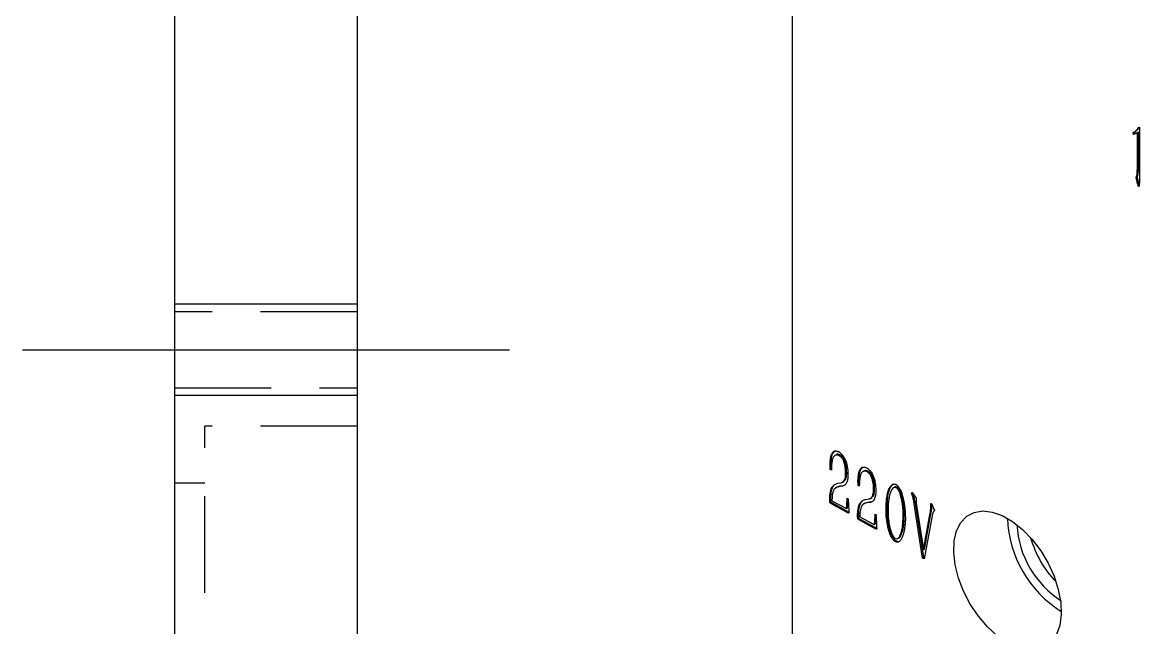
# Model space of a CAD drawing. Extents: x 2 to 292, y 3 to 207.
# Drawn here: x 233.53 to 248.21, y 148.63 to 156.57 of the extents above; entities that cross this region are included whole.
import ezdxf

# ---------------------------------------------------------------- set-up
doc = ezdxf.new("R2010")
doc.units = 0
for name, pattern in [('SLD-中心线', [34.29, 30.48, -1.27, 1.27, -1.27]), ('SLD-实线', [0]), ('SLD-虚线', [1.905, 1.27, -0.635])]:
    doc.linetypes.add(name, pattern=pattern)
doc.layers.get('0').update_dxf_attribs({"linetype": 'CONTINUOUS'})
doc.layers.add('图框', color=7, linetype='SLD-实线')

msp = doc.modelspace()

# ---------------------------------------------------------------- linework, layer by layer
at = {"color": 7, "linetype": 'SLD-实线'}
for p, q in [((243.64598006, 192.11238978), (243.64598006, 144.75302405)), ((235.53011907, 162.27148789), (235.53011907, 46.27149122)), ((237.93011909, 162.27148789), (237.93011909, 46.27149122)), ((248.18838406, 155.17748136), (248.20058873, 155.19636085)), ((248.2025262, 155.18564545), (248.18838406, 155.17748136)), ((248.20058873, 155.19636085), (248.21173868, 155.18992412)), ((248.2025262, 155.18564545), (248.20704434, 155.19263362)), ((248.21173868, 155.18992412), (248.21068395, 154.56677335)), ((248.13939444, 155.12813515), (248.12525229, 155.11997106)), ((248.12932052, 155.09761323), (248.12525229, 155.11997106)), ((248.18220638, 155.11997701), (248.12932052, 155.09761323)), ((248.14346266, 155.10577731), (248.12932052, 155.09761323)), ((248.14346266, 155.10577731), (248.13939444, 155.12813515)), ((248.19634853, 155.1281411), (248.14346266, 155.10577731)), ((248.18130233, 154.66011833), (248.18220638, 155.11997701)), ((248.19634853, 155.1281411), (248.18220638, 155.11997701)), ((248.19544448, 154.66828241), (248.19634853, 155.1281411)), ((248.19544448, 154.66828241), (248.18130233, 154.66011833)), ((248.18821208, 154.50803578), (248.17406993, 154.49987169)), ((248.18537056, 154.45106746), (248.17406993, 154.49987169)), ((248.1995127, 154.45923155), (248.18537056, 154.45106746)), ((248.19034283, 154.43288556), (248.18537056, 154.45106746)), ((248.1995127, 154.45923155), (248.18821208, 154.50803578)), ((248.20448497, 154.44104965), (248.1995127, 154.45923155)), ((248.20448497, 154.44104965), (248.19034283, 154.43288556)), ((248.20311823, 154.41903596), (248.19757523, 154.41583606)), ((237.93011908, 152.87148955), (235.53011908, 152.87148955)), ((237.93011908, 152.87148955), (235.53011908, 152.87148955)), ((237.93011908, 151.67148955), (235.53011908, 151.67148955)), ((237.93011908, 151.67148955), (235.53011908, 151.67148955)), ((244.16015663, 150.81902769), (244.14601449, 150.81086361)), ((244.22453354, 150.89544698), (244.20685587, 150.88524187)), ((244.27918776, 150.89002716), (244.26504562, 150.88186307)), ((244.16015663, 150.70976073), (244.14601449, 150.70159665)), ((244.16138334, 150.6927244), (244.14601449, 150.70159665)), ((244.16176453, 150.70883251), (244.16015663, 150.70976073)), ((244.16228739, 150.73100315), (244.16138334, 150.6927244)), ((244.35753875, 150.74144493), (244.34339661, 150.73328084)), ((244.59097088, 150.6839072), (244.57329321, 150.6737021)), ((244.64562511, 150.67848738), (244.63148296, 150.6703233)), ((244.24575922, 150.52065599), (244.28749724, 150.52718285)), ((244.32092579, 150.48889359), (244.27105131, 150.48132079)), ((244.32092579, 150.48889359), (244.30678364, 150.48072951)), ((244.31045071, 150.53396154), (244.32812839, 150.54416664)), ((244.52659398, 150.60748792), (244.51245183, 150.59932383)), ((244.52659398, 150.49822096), (244.51245183, 150.49005687)), ((244.52781857, 150.48118584), (244.51245183, 150.49005687)), ((244.52819977, 150.49729395), (244.52659398, 150.49822096)), ((244.52872262, 150.51946459), (244.52781857, 150.48118584)), ((244.72397399, 150.52990637), (244.70983185, 150.52174228)), ((244.15608946, 150.37735046), (244.14194732, 150.36918638)), ((244.23435375, 150.46967142), (244.21667608, 150.45946631)), ((244.27105131, 150.48132079), (244.23291684, 150.46798295)), ((244.27105131, 150.48132079), (244.25690917, 150.4731567)), ((244.30678364, 150.48072951), (244.25690917, 150.4731567)), ((244.99264721, 150.47002242), (244.97496954, 150.45981732)), ((245.02938691, 150.46756004), (245.01524477, 150.45939595)), ((245.21488596, 150.38990472), (245.22196874, 150.39990943)), ((245.22495547, 150.39571773), (245.21488596, 150.38990472)), ((245.22196874, 150.37050568), (245.21488596, 150.38990472)), ((245.22196874, 150.39990943), (245.27590828, 150.32422957)), ((245.23611088, 150.37866976), (245.22196874, 150.37050568)), ((245.23611088, 150.37866976), (245.23506353, 150.38153631)), ((244.16934886, 150.26164697), (244.15520671, 150.25348289)), ((244.35756006, 150.14258258), (244.15520671, 150.25348289)), ((244.16951978, 150.33917562), (244.16741033, 150.29115311)), ((244.16741033, 150.29115311), (244.34942361, 150.19303884)), ((244.3717022, 150.15074667), (244.16934886, 150.26164697)), ((244.35781926, 150.19131307), (244.3719614, 150.19947716)), ((244.36479246, 150.22644711), (244.36885963, 150.32640517)), ((244.3789346, 150.2346112), (244.36479246, 150.22644711)), ((244.36885963, 150.32640517), (244.38302307, 150.31822878)), ((244.3789346, 150.2346112), (244.38235271, 150.31861651)), ((244.38302307, 150.31822878), (244.38814602, 150.16024523)), ((244.60078899, 150.25813286), (244.58311132, 150.24792775)), ((244.63748866, 150.26978101), (244.59935208, 150.25644439)), ((244.61219656, 150.30911621), (244.65393248, 150.31564429)), ((244.63748866, 150.26978101), (244.62334651, 150.26161692)), ((244.67321888, 150.26919095), (244.62334651, 150.26161692)), ((244.68736102, 150.27735503), (244.63748866, 150.26978101)), ((244.68736102, 150.27735503), (244.67321888, 150.26919095)), ((244.67688806, 150.32242176), (244.69456573, 150.33262687)), ((244.89302921, 150.22334983), (244.87888707, 150.21518574)), ((245.2645874, 150.26009741), (245.25044526, 150.25193332)), ((245.36028627, 149.53675201), (245.25044526, 150.25193332)), ((245.37442841, 149.54491609), (245.2645874, 150.26009741)), ((245.27892177, 150.2320143), (245.36947639, 149.64767338)), ((245.46711378, 150.25612829), (245.47826162, 150.25543458)), ((245.46816745, 150.2367299), (245.46711378, 150.25612829)), ((245.48321364, 150.21722903), (245.4690715, 150.20906495)), ((245.47826162, 150.25543458), (245.51382091, 150.1621784)), ((244.3717022, 150.15074667), (244.35756006, 150.14258258)), ((244.5225247, 150.1658119), (244.50838255, 150.15764782)), ((244.5357841, 150.05010841), (244.52164195, 150.04194433)), ((244.53595502, 150.12763706), (244.53384557, 150.07961455)), ((244.53384557, 150.07961455), (244.71585884, 149.98150028)), ((244.73813744, 149.93920811), (244.5357841, 150.05010841)), ((244.73122769, 150.01490855), (244.73529486, 150.11486661)), ((244.73529486, 150.11486661), (244.74945831, 150.10669022)), ((244.74536984, 150.02307264), (244.74878795, 150.10707795)), ((244.74945831, 150.10669022), (244.75458126, 149.94870667)), ((245.11783207, 150.17447985), (245.10368993, 150.16631577)), ((245.36947639, 149.64767338), (245.460031, 150.13094205)), ((245.48534439, 150.0916218), (245.37866861, 149.52735806)), ((245.38361853, 149.65583747), (245.47417314, 150.13910614)), ((245.47417314, 150.13910614), (245.460031, 150.13094205)), ((244.72399529, 149.93104402), (244.52164195, 150.04194433)), ((244.73813744, 149.93920811), (244.72399529, 149.93104402)), ((244.7242545, 149.97977451), (244.73839664, 149.9879386)), ((244.74536984, 150.02307264), (244.73122769, 150.01490855)), ((245.00904684, 149.76524205), (244.9949047, 149.75707797)), ((245.03266014, 149.79558334), (245.05033782, 149.80578844)), ((245.38361853, 149.65583747), (245.36947639, 149.64767338)), ((245.37442841, 149.54491609), (245.36028627, 149.53675201)), ((245.37866861, 149.52735806), (245.36028627, 149.53675201)), ((245.38132153, 149.54139428), (245.37442841, 149.54491609))]:
    msp.add_line(p, q, dxfattribs=at)
at = {"color": 7, "linetype": 'SLD-虚线'}
for p, q in [((237.93011909, 152.77149098), (235.53011907, 152.77149098)), ((235.53011907, 151.77148896), (237.93011909, 151.77148896)), ((235.93011904, 145.2714892), (235.93011904, 151.27148943)), ((237.93011909, 151.27148943), (235.93011904, 151.27148943)), ((235.93011904, 150.52149015), (235.53011907, 150.52149015))]:
    msp.add_line(p, q, dxfattribs=at)
at = {"color": 8, "linetype": 'SLD-实线'}
msp.add_line((245.48228681, 150.24488083), (245.46816745, 150.2367299), dxfattribs=at)
at = {"color": 7, "linetype": 'SLD-实线', "flags": 128}
msp.add_lwpolyline([(246.4744066, 148.42772325), (246.34058614, 148.51973157), (246.21160203, 148.63792703), (246.09211571, 148.77803811), (245.98644724, 148.93499868), (245.89841512, 149.10313668), (245.83119933, 149.27637598), (245.78723173, 149.44845427), (245.76810128, 149.61315292), (245.77449706, 149.76451848), (245.80618939, 149.8970817), (245.86203396, 150.00604971), (245.94000985, 150.08748496), (246.03730163, 150.13844389), (246.15039216, 150.15708402), (246.27519109, 150.14273332), (246.4071908, 150.09590971), (246.54162028, 150.01830522), (246.67362211, 149.91272399), (246.79842103, 149.78298491), (246.91151051, 149.63377384), (247.00880229, 149.47048421), (247.08677818, 149.29901993), (247.14262275, 149.12557514), (247.17431613, 148.95642014), (247.18071191, 148.79767016), (247.1615804, 148.65505967), (247.11761281, 148.53374528), (247.05039807, 148.43811107), (246.96236595, 148.3716128), (246.85669748, 148.33665445), (246.73721116, 148.33449934), (246.60822705, 148.36522576), (246.4744066, 148.42772325)], dxfattribs=at)
at = {"color": 7, "linetype": 'SLD-实线'}
for centre, radius, start, end in [((247.99485306, 150.12199836), 1.52167676, 182.304789769, 237.689837619), ((247.86388172, 150.04706829), 1.26758751, 183.182789777, 237.430619829), ((248.09857119, 150.18187387), 1.37242377, 195.910914976, 224.083658753)]:
    msp.add_arc(centre, radius, start, end, dxfattribs=at)
for points, knots in [([(248.13939444, 155.12813526), (248.14369334, 155.1307831), (248.15175179, 155.13574658), (248.16252146, 155.14337402), (248.17137913, 155.15027554), (248.18060499, 155.1589956), (248.19093439, 155.17051277), (248.19856233, 155.18047058), (248.20252629, 155.18564528)], [0, 0, 0, 0, 0.1795309137, 0.3365381032, 0.4680308961, 0.5762760266, 0.7798061165, 1, 1, 1, 1]), ([(248.12525231, 155.11997118), (248.1295512, 155.12261902), (248.13760966, 155.1275825), (248.14837932, 155.13520994), (248.157237, 155.14211146), (248.16646285, 155.15083152), (248.17679226, 155.16234869), (248.18442019, 155.17230649), (248.18838415, 155.1774812)], [0, 0, 0, 0, 0.1795309137, 0.3365381032, 0.4680308961, 0.5762760266, 0.7798061165, 1, 1, 1, 1]), ([(248.17407025, 154.49987104), (248.17270992, 154.50463444), (248.17034029, 154.51293204), (248.16794987, 154.52342891), (248.16613641, 154.53029734), (248.1656544, 154.53529419), (248.16797621, 154.53837991), (248.16968615, 154.54420757), (248.17231728, 154.55138728), (248.17480197, 154.56021964), (248.17699654, 154.57004579), (248.17897346, 154.58089023), (248.18009384, 154.59374734), (248.18064343, 154.60632345), (248.1810652, 154.61849359), (248.18114183, 154.63040021), (248.18135319, 154.64442838), (248.18132017, 154.65465557), (248.18130254, 154.66011763)], [0, 0, 0, 0, 0.0762724811, 0.132862725, 0.1695219286, 0.1871371135, 0.2149891664, 0.2578512575, 0.3144415014, 0.378948551, 0.4479515891, 0.5173412019, 0.5963898835, 0.6896293741, 0.7475926645, 0.8179394206, 0.9027664682, 1, 1, 1, 1]), ([(248.18821239, 154.50803512), (248.18685206, 154.51279852), (248.18448243, 154.52109612), (248.182092, 154.531593), (248.18027854, 154.53846142), (248.17979654, 154.54345828), (248.18211835, 154.54654399), (248.18382828, 154.55237165), (248.18645941, 154.55955136), (248.1889441, 154.56838372), (248.19113867, 154.57820988), (248.19311559, 154.58905431), (248.19423597, 154.60191142), (248.19478556, 154.61448753), (248.19520734, 154.62665767), (248.19528397, 154.63856429), (248.19549533, 154.65259246), (248.19546231, 154.66281965), (248.19544467, 154.66828171)], [0, 0, 0, 0, 0.0762724811, 0.132862725, 0.1695219286, 0.1871371135, 0.2149891664, 0.2578512575, 0.3144415014, 0.378948551, 0.4479515891, 0.5173412019, 0.5963898835, 0.6896293741, 0.7475926645, 0.8179394206, 0.9027664682, 1, 1, 1, 1]), ([(248.21068371, 154.5667741), (248.21056355, 154.56121813), (248.21033318, 154.55056517), (248.21031448, 154.53514406), (248.20987498, 154.52142563), (248.20983998, 154.50891342), (248.20951317, 154.49802579), (248.20913525, 154.48862145), (248.20909934, 154.48045544), (248.20843087, 154.46802803), (248.2076343, 154.45087054), (248.20565885, 154.43386538), (248.20408624, 154.42184375), (248.20248755, 154.41688093), (248.20046218, 154.41339317), (248.19844086, 154.41510315), (248.19757518, 154.41583548)], [0, 0, 0, 0, 0.1035990043, 0.1986395609, 0.2840905735, 0.360979878, 0.429352696, 0.4881207336, 0.5383188809, 0.580017961, 0.7244914899, 0.8621057041, 0.9195094817, 0.9600297953, 0.9828817993, 1, 1, 1, 1]), ([(248.19757518, 154.41583548), (248.19737507, 154.41612592), (248.19651852, 154.41736909), (248.19447588, 154.42013298), (248.19204881, 154.42578199), (248.19098639, 154.43020624), (248.1903429, 154.43288594)], [0, 0, 0, 0, 0.0553162664, 0.2367671115, 0.537720138, 1, 1, 1, 1]), ([(244.1460149, 150.81086327), (244.14641086, 150.81725247), (244.1471766, 150.82960844), (244.14919751, 150.84688687), (244.15153632, 150.86262909), (244.15457699, 150.8769504), (244.15868544, 150.89031125), (244.16453426, 150.90275909), (244.17182884, 150.915006), (244.18044719, 150.9265463), (244.18990356, 150.93667103), (244.20051794, 150.94322488), (244.21162676, 150.94647769), (244.22344627, 150.94540705), (244.23479472, 150.94243304), (244.24514357, 150.9392727), (244.25444335, 150.93587061), (244.26031895, 150.93268858), (244.26308755, 150.93118919)], [0, 0, 0, 0, 0.0774076068, 0.1496974402, 0.2169127239, 0.2793205481, 0.3416291752, 0.4083827279, 0.4798277827, 0.5572590634, 0.6333532662, 0.7013277624, 0.7623922084, 0.8193691989, 0.872926261, 0.920872178, 0.9627147236, 1, 1, 1, 1]), ([(244.16015663, 150.81902769), (244.16411195, 150.86098463), (244.16944905, 150.91759911), (244.2041241, 150.93957408), (244.2131015, 150.94526342)], [0, 0, 0, 0, 0.7410991652, 1, 1, 1, 1]), ([(244.2630879, 150.93118955), (244.27534014, 150.92165305), (244.29988497, 150.90254863), (244.34085503, 150.8440843), (244.36853834, 150.76144413), (244.37936322, 150.67019339), (244.37708303, 150.61436337), (244.3759424, 150.58643547)], [0, 0, 0, 0, 0.1247038804, 0.2498183037, 0.4986446972, 0.7492065243, 1, 1, 1, 1]), ([(244.1460149, 150.70159679), (244.14569823, 150.70740422), (244.14509454, 150.71847563), (244.14447161, 150.73414871), (244.14420854, 150.7480502), (244.14394501, 150.76496473), (244.14435144, 150.78586961), (244.14544275, 150.80226667), (244.1460149, 150.81086327)], [0, 0, 0, 0, 0.1545900631, 0.2947137172, 0.4204170565, 0.5317754468, 0.7545206276, 1, 1, 1, 1]), ([(244.16015703, 150.70976087), (244.15984037, 150.7155683), (244.15923667, 150.72663971), (244.15861375, 150.74231279), (244.15835068, 150.75621428), (244.15808715, 150.77312881), (244.15849358, 150.79403369), (244.15958489, 150.81043075), (244.16015703, 150.81902736)], [0, 0, 0, 0, 0.1545900631, 0.2947137172, 0.4204170565, 0.5317754468, 0.7545206276, 1, 1, 1, 1]), ([(244.2650463, 150.88186286), (244.2620295, 150.88364009), (244.25601228, 150.88718489), (244.2470499, 150.8907893), (244.23833275, 150.89253087), (244.22688198, 150.89317699), (244.21365038, 150.8897056), (244.19972314, 150.88098301), (244.18823537, 150.86714723), (244.17939067, 150.84853504), (244.17274012, 150.82535291), (244.16734117, 150.79818599), (244.16379606, 150.76630259), (244.16280562, 150.74312595), (244.16228754, 150.73100283)], [0, 0, 0, 0, 0.03911129314, 0.0780102157, 0.11696915486, 0.15780207555, 0.24061719628, 0.32727980239, 0.41766615047, 0.51309344661, 0.61641197645, 0.73285912508, 0.86026530644, 1, 1, 1, 1]), ([(244.27918776, 150.89002716), (244.26970681, 150.89438287), (244.25070242, 150.90311382), (244.23078345, 150.90199216), (244.22476356, 150.89424866), (244.22381312, 150.8930261)], [0, 0, 0, 0, 0.4560367143, 0.9141172511, 1, 1, 1, 1]), ([(244.34339608, 150.73328171), (244.34191209, 150.74077267), (244.33901783, 150.75538254), (244.33353983, 150.77718412), (244.32644889, 150.79825377), (244.3188591, 150.81849357), (244.30935054, 150.83786426), (244.29668498, 150.8551456), (244.28172235, 150.87044785), (244.27077756, 150.87793972), (244.2650463, 150.88186286)], [0, 0, 0, 0, 0.13763833549, 0.26844045993, 0.3945672022, 0.51566483688, 0.63231505718, 0.74608472599, 0.8670365612, 1, 1, 1, 1]), ([(244.35753821, 150.74144579), (244.35605423, 150.74893675), (244.35315997, 150.76354662), (244.34768196, 150.7853482), (244.34059102, 150.80641785), (244.33300124, 150.82665765), (244.32349267, 150.84602834), (244.31082712, 150.86330969), (244.29586449, 150.87861193), (244.2849197, 150.8861038), (244.27918843, 150.89002694)], [0, 0, 0, 0, 0.13763833549, 0.26844045993, 0.3945672022, 0.51566483688, 0.63231505718, 0.74608472599, 0.8670365612, 1, 1, 1, 1]), ([(244.28749724, 150.52718285), (244.30357394, 150.53414928), (244.33597486, 150.54818941), (244.35254517, 150.62769818), (244.34686469, 150.69325598), (244.34339661, 150.73328084)], [0, 0, 0, 0, 0.27723017242, 0.55872897146, 1, 1, 1, 1]), ([(244.32260534, 150.54933777), (244.33045158, 150.55327094), (244.35401049, 150.56508054), (244.3658312, 150.6369863), (244.3606823, 150.70184618), (244.35753875, 150.74144493)], [0, 0, 0, 0, 0.1628196995, 0.4888782041, 1, 1, 1, 1]), ([(244.51245183, 150.59932383), (244.51786987, 150.63847014), (244.52600244, 150.69722947), (244.56634031, 150.7379762), (244.60198763, 150.73182159), (244.62034063, 150.72370963), (244.62952313, 150.71965099)], [0, 0, 0, 0, 0.4988144654, 0.748729571, 0.8742826301, 1, 1, 1, 1]), ([(244.52659398, 150.60748792), (244.530548, 150.64944605), (244.53588341, 150.70606274), (244.57056062, 150.72803487), (244.57953885, 150.73372364)], [0, 0, 0, 0, 0.7410914122, 1, 1, 1, 1]), ([(244.63148296, 150.6703233), (244.62180235, 150.67496191), (244.60239715, 150.6842602), (244.57003928, 150.67653377), (244.53423771, 150.6287379), (244.53093071, 150.56321458), (244.52872262, 150.51946459)], [0, 0, 0, 0, 0.124695118, 0.249956773, 0.4991952332, 1, 1, 1, 1]), ([(244.64562511, 150.67848738), (244.63614424, 150.68284288), (244.61713944, 150.69157365), (244.59721899, 150.69045405), (244.5911988, 150.68271011), (244.59024836, 150.68148754)], [0, 0, 0, 0, 0.4560238889, 0.9141196665, 1, 1, 1, 1]), ([(244.62952345, 150.71965025), (244.63305175, 150.71731299), (244.64002357, 150.71269464), (244.65027891, 150.70402402), (244.66018347, 150.69434066), (244.67285173, 150.67996318), (244.68766522, 150.66033576), (244.70026755, 150.63851627), (244.70898801, 150.62016863), (244.71513072, 150.60529177), (244.72057413, 150.589497), (244.72741005, 150.56716639), (244.73456138, 150.53864187), (244.73971856, 150.5048522), (244.74302521, 150.4709459), (244.74453811, 150.43736154), (244.74481941, 150.40481056), (244.74317251, 150.38463798), (244.74237727, 150.37489723)], [0, 0, 0, 0, 0.0356737172, 0.0704901625, 0.1059324645, 0.1413166763, 0.2123426185, 0.2829819307, 0.3198990303, 0.3581704549, 0.3996718036, 0.4432849529, 0.5330852276, 0.6241819138, 0.7171450941, 0.8146670606, 0.910508084, 1, 1, 1, 1]), ([(244.70983198, 150.52174277), (244.708348, 150.52923373), (244.70545373, 150.54384359), (244.69997573, 150.56564518), (244.69288479, 150.58671482), (244.685295, 150.60695463), (244.67578644, 150.62632531), (244.66312089, 150.64360666), (244.6481585, 150.65890866), (244.63721398, 150.66640043), (244.63148297, 150.67032339)], [0, 0, 0, 0, 0.13763833549, 0.26844045993, 0.3945672022, 0.51566483688, 0.63231505718, 0.74608472599, 0.8670365612, 0.99999401294, 0.99999401294, 0.99999401294, 0.99999401294]), ([(244.72397412, 150.52990685), (244.72249013, 150.53739781), (244.71959587, 150.55200768), (244.71411787, 150.57380926), (244.70702692, 150.5948789), (244.69943714, 150.61511871), (244.68992857, 150.63448939), (244.67726302, 150.65177074), (244.66230063, 150.66707274), (244.65135612, 150.67456451), (244.64562511, 150.67848747)], [0, 0, 0, 0, 0.13763833549, 0.26844045993, 0.3945672022, 0.51566483688, 0.63231505718, 0.74608472599, 0.8670365612, 0.99999401294, 0.99999401294, 0.99999401294, 0.99999401294]), ([(244.14194673, 150.36918617), (244.1426982, 150.37531541), (244.14414578, 150.38712244), (244.14708905, 150.40362186), (244.15022706, 150.41870264), (244.15363262, 150.43231252), (244.1573922, 150.44431954), (244.16149576, 150.45471324), (244.16574974, 150.46381094), (244.17213944, 150.47319224), (244.18026025, 150.48275093), (244.18949722, 150.49277995), (244.19839062, 150.50067649), (244.21001474, 150.50830179), (244.22575156, 150.51486474), (244.2389715, 150.51869061), (244.2457602, 150.52065527)], [0, 0, 0, 0, 0.07882078722, 0.1518361971, 0.22038028745, 0.28453552783, 0.34308129597, 0.39683600762, 0.44662441799, 0.49237379784, 0.5753254167, 0.64967116641, 0.71503434884, 0.77269350618, 0.88327362023, 0.99999681125, 0.99999681125, 0.99999681125, 0.99999681125]), ([(244.15608887, 150.37735025), (244.15684033, 150.38347949), (244.15828792, 150.39528652), (244.16123119, 150.41178594), (244.16436919, 150.42686672), (244.16777476, 150.4404766), (244.17153433, 150.45248362), (244.1756379, 150.46287733), (244.17989188, 150.47197502), (244.18573296, 150.48055085), (244.19021077, 150.4859622), (244.19294455, 150.48910575)], [0, 0, 0, 0, 0.07882078722, 0.1518361971, 0.22038028745, 0.28453552783, 0.34308129597, 0.39683600762, 0.44662441799, 0.49237379784, 0.56000051766, 0.56000051766, 0.56000051766, 0.56000051766]), ([(244.3759424, 150.58643547), (244.3706401, 150.55710144), (244.36118993, 150.50482004), (244.32337943, 150.48807795), (244.30678364, 150.48072951)], [0, 0, 0, 0, 0.5610797146, 1, 1, 1, 1]), ([(244.51245183, 150.49005687), (244.51138054, 150.51107803), (244.50946751, 150.54861588), (244.51153995, 150.58382971), (244.51245183, 150.59932383)], [0, 0, 0, 0, 0.5599988712, 1, 1, 1, 1]), ([(244.52659398, 150.49822096), (244.52552268, 150.51924211), (244.52360965, 150.55677997), (244.5256821, 150.59199379), (244.52659398, 150.60748792)], [0, 0, 0, 0, 0.5599988712, 1, 1, 1, 1]), ([(244.65393242, 150.31564492), (244.65727386, 150.31628136), (244.66368605, 150.31750268), (244.67254263, 150.32022769), (244.6800932, 150.32400112), (244.68660003, 150.3290206), (244.69249035, 150.33577503), (244.69732783, 150.34564026), (244.70244192, 150.35759769), (244.70840467, 150.37735221), (244.7145527, 150.4044207), (244.71690951, 150.44088948), (244.71565048, 150.47993623), (244.71180139, 150.50759235), (244.70983198, 150.52174277)], [0, 0, 0, 0, 0.0529678247, 0.1016446064, 0.1471467765, 0.1890051094, 0.2335107609, 0.2863081436, 0.3467687885, 0.4168237299, 0.5627531759, 0.7050999275, 0.8491125977, 1, 1, 1, 1]), ([(244.68904268, 150.337798), (244.69688802, 150.34173181), (244.72044508, 150.3535438), (244.73227035, 150.42544461), (244.72711902, 150.49030651), (244.72397399, 150.52990637)], [0, 0, 0, 0, 0.1628129925, 0.4888757362, 1, 1, 1, 1]), ([(244.8788867, 150.21518609), (244.87937772, 150.22615853), (244.88038371, 150.24863901), (244.88311849, 150.28240765), (244.88715239, 150.31695448), (244.89183016, 150.35212451), (244.89830295, 150.38579857), (244.9065869, 150.41659362), (244.91716203, 150.443383), (244.92771436, 150.46254986), (244.93663481, 150.47591947), (244.94312529, 150.48449206), (244.94930009, 150.4920375), (244.95538367, 150.49817811), (244.96135473, 150.5029505), (244.96686156, 150.50689839), (244.97241918, 150.5092387), (244.97938923, 150.51071697), (244.98787329, 150.51072642), (244.99770472, 150.50934376), (245.00716472, 150.50636593), (245.01332743, 150.50279101), (245.01630017, 150.50106657)], [0, 0, 0, 0, 0.07916057, 0.1621851762, 0.2491989117, 0.3402302559, 0.43083214, 0.5170141061, 0.5987402001, 0.6769102285, 0.7137491725, 0.7475649816, 0.7781870412, 0.8064617731, 0.8313425874, 0.8535406602, 0.8734694773, 0.8907583641, 0.9219150304, 0.950142765, 0.9759501947, 1, 1, 1, 1]), ([(244.89302921, 150.22334983), (244.89757623, 150.29182538), (244.90439487, 150.3945104), (244.94486995, 150.48607275), (244.97360606, 150.50697061), (244.98191481, 150.51301301)], [0, 0, 0, 0, 0.5872709627, 0.8806636747, 1, 1, 1, 1]), ([(245.01630017, 150.50106657), (245.01914277, 150.49885157), (245.0251468, 150.49417317), (245.0340232, 150.48454116), (245.04344423, 150.47310769), (245.0534677, 150.45955142), (245.06347519, 150.44332726), (245.07274974, 150.42413648), (245.08136001, 150.40226737), (245.09206007, 150.36934586), (245.10385118, 150.32628865), (245.1131095, 150.2828816), (245.11912341, 150.24762955), (245.12304544, 150.22000988), (245.12616409, 150.19132254), (245.12951302, 150.15159138), (245.13249965, 150.10143293), (245.132981, 150.06212753), (245.13322215, 150.04243667)], [0, 0, 0, 0, 0.0227311056, 0.0480116337, 0.0760768659, 0.1077818843, 0.1431841474, 0.1821736141, 0.2270306005, 0.2770969611, 0.3836162568, 0.4916728679, 0.5473369149, 0.606196338, 0.6678849697, 0.7329309514, 0.8662062353, 1, 1, 1, 1]), ([(244.15520671, 150.25348289), (244.15300446, 150.25472035), (244.14862054, 150.2571837), (244.14317427, 150.26530676), (244.14089012, 150.27370859), (244.13901425, 150.28944699), (244.13849886, 150.32196096), (244.14056786, 150.35029515), (244.14194732, 150.36918638)], [0, 0, 0, 0, 0.0628407909, 0.1250940507, 0.1876134427, 0.2501275752, 0.5000384821, 1, 1, 1, 1]), ([(244.16934886, 150.26164697), (244.1671466, 150.26288443), (244.16276269, 150.26534779), (244.15731641, 150.27347084), (244.15503227, 150.28187268), (244.15315639, 150.29761108), (244.15264101, 150.33012505), (244.15471, 150.35845924), (244.15608946, 150.37735046)], [0, 0, 0, 0, 0.0628407909, 0.1250940507, 0.1876134427, 0.2501275752, 0.5000384821, 1, 1, 1, 1]), ([(244.25690923, 150.47315656), (244.2505542, 150.47184319), (244.23850365, 150.46935271), (244.22241272, 150.46321033), (244.20890688, 150.45474717), (244.19869846, 150.44266171), (244.19076979, 150.42873234), (244.18372939, 150.41421434), (244.17841424, 150.3968007), (244.1746339, 150.38062444), (244.17205583, 150.36669426), (244.17076442, 150.35668661), (244.16971533, 150.34778846), (244.16958227, 150.34192626), (244.16951983, 150.33917527)], [0.00000469766, 0.00000469766, 0.00000469766, 0.00000469766, 0.12113102074, 0.22968753253, 0.3294775053, 0.42771386178, 0.52197750537, 0.6114571941, 0.70443654557, 0.81360154496, 0.86923791312, 0.91888058443, 0.96193260006, 1, 1, 1, 1]), ([(244.74237727, 150.37489723), (244.7407652, 150.36533595), (244.73751699, 150.34607075), (244.73052074, 150.3246569), (244.72399594, 150.30907298), (244.71854086, 150.29925525), (244.71271217, 150.29114078), (244.70428391, 150.28243089), (244.69141287, 150.27445158), (244.67948574, 150.2710031), (244.67321852, 150.26919107)], [0, 0, 0, 0, 0.1863645765, 0.3755097409, 0.4661917656, 0.5497391132, 0.6275700105, 0.698854928, 0.8417605491, 1, 1, 1, 1]), ([(245.01524477, 150.45939595), (245.0021835, 150.46240709), (244.97587545, 150.46847213), (244.94775394, 150.42883221), (244.91492577, 150.34760734), (244.90921498, 150.25752565), (244.90540587, 150.19744085)], [0, 0, 0, 0, 0.1232978341, 0.248346771, 0.4986447825, 1, 1, 1, 1]), ([(245.02938691, 150.46756004), (245.01533175, 150.47248666), (245.00013649, 150.4778129), (244.9919705, 150.46898761), (244.99135781, 150.46832545)], [0, 0, 0, 0, 0.92497044477, 1, 1, 1, 1]), ([(245.10369031, 150.16631565), (245.10296364, 150.17526378), (245.10155319, 150.19263197), (245.09907351, 150.21798781), (245.09599649, 150.24196818), (245.09166076, 150.27182606), (245.08466174, 150.30868965), (245.07502108, 150.34550371), (245.06670613, 150.37389684), (245.05955919, 150.39297108), (245.05229019, 150.40985335), (245.0442125, 150.42419749), (245.03634979, 150.43628058), (245.02894952, 150.4461911), (245.02203763, 150.45416226), (245.01738321, 150.45774845), (245.01524546, 150.45939557)], [0, 0, 0, 0, 0.09305962558, 0.1806273922, 0.26159623598, 0.33719183239, 0.4826061386, 0.62800407823, 0.69713751885, 0.75885999385, 0.81318996579, 0.86174906003, 0.90424461184, 0.9411020322, 0.97294840772, 1, 1, 1, 1]), ([(245.11783244, 150.17447973), (245.11710577, 150.18342786), (245.11569532, 150.20079606), (245.11321564, 150.2261519), (245.11013863, 150.25013226), (245.10580289, 150.27999014), (245.09880387, 150.31685373), (245.08916322, 150.35366779), (245.08084826, 150.38206093), (245.07370133, 150.40113516), (245.06643233, 150.41801743), (245.05835464, 150.43236157), (245.05049193, 150.44444466), (245.04309165, 150.45435518), (245.03617977, 150.46232634), (245.03152535, 150.46591253), (245.02938759, 150.46755965)], [0, 0, 0, 0, 0.09305962558, 0.1806273922, 0.26159623598, 0.33719183239, 0.4826061386, 0.62800407823, 0.69713751885, 0.75885999385, 0.81318996579, 0.86174906003, 0.90424461184, 0.9411020322, 0.97294840772, 1, 1, 1, 1]), ([(245.25044548, 150.2519331), (245.24991575, 150.25502933), (245.24876238, 150.26177067), (245.24637361, 150.27282658), (245.24393052, 150.28544135), (245.24079358, 150.29920226), (245.23780601, 150.31284259), (245.23492801, 150.32515173), (245.23257312, 150.33556251), (245.22964164, 150.34653243), (245.22645818, 150.35798494), (245.22337296, 150.36658848), (245.22196834, 150.37050545)], [0, 0, 0, 0, 0.0796855161, 0.1734973822, 0.2806513648, 0.4020139396, 0.5218239302, 0.6267555842, 0.7132481218, 0.785415497, 0.9023050118, 1, 1, 1, 1]), ([(245.26458761, 150.26009719), (245.26405788, 150.26319341), (245.26290451, 150.26993475), (245.26051575, 150.28099066), (245.25807265, 150.29360543), (245.25493572, 150.30736635), (245.25194815, 150.32100667), (245.24907015, 150.33331581), (245.24671525, 150.3437266), (245.24378378, 150.35469652), (245.24060031, 150.36614902), (245.2375151, 150.37475256), (245.23611048, 150.37866953)], [0, 0, 0, 0, 0.0796855161, 0.1734973822, 0.2806513648, 0.4020139396, 0.5218239302, 0.6267555842, 0.7132481218, 0.785415497, 0.9023050118, 1, 1, 1, 1]), ([(244.34942361, 150.19303884), (244.35131253, 150.1920252), (244.35505425, 150.19001731), (244.36102455, 150.19258367), (244.36198749, 150.20755107), (244.3636701, 150.21888618), (244.36479246, 150.22644711)], [0, 0, 0, 0, 0.1263308509, 0.2502455854, 0.4998862941, 1, 1, 1, 1]), ([(244.37168956, 150.20001128), (244.37222701, 150.20016951), (244.37572154, 150.20119835), (244.37574737, 150.21644574), (244.37765928, 150.22734259), (244.3789346, 150.2346112)], [0, 0, 0, 0, 0.0570634617, 0.3710267289, 1, 1, 1, 1]), ([(244.50838264, 150.15764723), (244.5091341, 150.16377646), (244.51058168, 150.1755835), (244.51352496, 150.19208292), (244.51666296, 150.2071637), (244.52006853, 150.22077358), (244.5238281, 150.23278059), (244.52793167, 150.2431743), (244.53218565, 150.252272), (244.53857534, 150.2616533), (244.54669615, 150.27121199), (244.55593312, 150.281241), (244.56482653, 150.28913755), (244.57645064, 150.29676285), (244.59218747, 150.3033258), (244.6054074, 150.30715167), (244.6121961, 150.30911633)], [0, 0, 0, 0, 0.0788207872, 0.1518361971, 0.2203802874, 0.2845355278, 0.343081296, 0.3968360076, 0.446624418, 0.4923737978, 0.5753254167, 0.6496711664, 0.7150343488, 0.7726935062, 0.8832736202, 1, 1, 1, 1]), ([(244.52252477, 150.16581131), (244.52327624, 150.17194054), (244.52472382, 150.18374758), (244.52766709, 150.200247), (244.5308051, 150.21532778), (244.53421066, 150.22893766), (244.53797024, 150.24094467), (244.5420738, 150.25133838), (244.54632778, 150.26043608), (244.55216881, 150.26901182), (244.55664654, 150.2744231), (244.55938025, 150.27756657)], [0, 0, 0, 0, 0.07882078722, 0.1518361971, 0.22038028745, 0.28453552783, 0.34308129597, 0.39683600762, 0.44662441799, 0.49237379784, 0.55999882338, 0.55999882338, 0.55999882338, 0.55999882338]), ([(244.62334651, 150.26161692), (244.60860408, 150.25841317), (244.57916278, 150.25201511), (244.54640909, 150.20584561), (244.53992038, 150.15730253), (244.53595502, 150.12763706)], [0, 0, 0, 0, 0.28059409045, 0.56035923736, 1, 1, 1, 1]), ([(244.99490465, 149.75707809), (244.99206769, 149.75917633), (244.98609042, 149.76359715), (244.97708059, 149.77288125), (244.96769805, 149.78458822), (244.95768154, 149.79866287), (244.94759546, 149.81587772), (244.93788317, 149.83621964), (244.92856921, 149.85975453), (244.91971786, 149.88609888), (244.91140429, 149.9145499), (244.9041247, 149.94427286), (244.89738032, 149.97498416), (244.89197624, 150.00614333), (244.88752927, 150.03704892), (244.88404008, 150.06691854), (244.88159186, 150.09537832), (244.88027062, 150.12227073), (244.87980862, 150.14755058), (244.87932035, 150.1714943), (244.87901489, 150.19388423), (244.87892838, 150.20826029), (244.8788867, 150.21518609)], [0, 0, 0, 0, 0.0225587751, 0.047529598, 0.0757635975, 0.1081265677, 0.1445844134, 0.1867040929, 0.2343790443, 0.2886501354, 0.3477099432, 0.4087818015, 0.4722961538, 0.5385801852, 0.6050856792, 0.6691878376, 0.7309815863, 0.790968739, 0.8480957153, 0.9020412874, 0.9528074382, 1, 1, 1, 1]), ([(245.00904678, 149.76524217), (245.00620982, 149.76734041), (245.00023256, 149.77176123), (244.99122273, 149.78104533), (244.98184019, 149.79275231), (244.97182367, 149.80682695), (244.9617376, 149.8240418), (244.9520253, 149.84438372), (244.94271134, 149.86791861), (244.93386, 149.89426296), (244.92554642, 149.92271398), (244.91826684, 149.95243694), (244.91152245, 149.98314824), (244.90611838, 150.01430741), (244.9016714, 150.045213), (244.89818222, 150.07508263), (244.895734, 150.10354241), (244.89441276, 150.13043481), (244.89395076, 150.15571466), (244.89346248, 150.17965838), (244.89315703, 150.20204831), (244.89307052, 150.21642437), (244.89302884, 150.22335017)], [0, 0, 0, 0, 0.0225587751, 0.047529598, 0.0757635975, 0.1081265677, 0.1445844134, 0.1867040929, 0.2343790443, 0.2886501354, 0.3477099432, 0.4087818015, 0.4722961538, 0.5385801852, 0.6050856792, 0.6691878376, 0.7309815863, 0.790968739, 0.8480957153, 0.9020412874, 0.9528074382, 1, 1, 1, 1]), ([(244.90540587, 150.19744085), (244.90623328, 150.13296345), (244.90747483, 150.03621404), (244.93403274, 149.91299835), (244.95581894, 149.85005827), (244.97669064, 149.81584981), (244.99015694, 149.80408604), (244.99686242, 149.79822832)], [0, 0, 0, 0, 0.5002626365, 0.7506523316, 0.8755618403, 0.938036586, 1, 1, 1, 1]), ([(245.27590828, 150.32422957), (245.27423414, 150.30822556), (245.27123579, 150.27956265), (245.27656718, 150.2465807), (245.27892177, 150.2320143)], [0, 0, 0, 0, 0.5583525876, 1, 1, 1, 1]), ([(245.46003114, 150.13094188), (245.46102334, 150.13714816), (245.46316388, 150.15053741), (245.46521224, 150.16806947), (245.46679761, 150.18252801), (245.46768453, 150.19258026), (245.46843258, 150.20125452), (245.46887215, 150.20662783), (245.4690715, 150.20906478)], [0, 0, 0, 0, 0.2454616809, 0.5295512914, 0.6733961026, 0.7982659207, 0.9085075097, 1, 1, 1, 1]), ([(245.4690715, 150.20906478), (245.46907598, 150.21370443), (245.46908473, 150.22276094), (245.46846816, 150.23215018), (245.46816747, 150.2367293)], [0, 0, 0, 0, 0.5123005066, 1, 1, 1, 1]), ([(245.47417328, 150.13910596), (245.47516548, 150.14531224), (245.47730602, 150.15870149), (245.47935437, 150.17623355), (245.48093974, 150.19069209), (245.48182666, 150.20074434), (245.48257472, 150.2094186), (245.48301428, 150.21479191), (245.48321364, 150.21722886)], [0, 0, 0, 0, 0.2454616809, 0.5295512914, 0.6733961026, 0.7982659207, 0.9085075097, 1, 1, 1, 1]), ([(245.48321364, 150.21722886), (245.48321812, 150.22186851), (245.48322686, 150.23092502), (245.4826103, 150.24031426), (245.4823096, 150.24489338)], [0, 0, 0, 0, 0.5123005066, 1, 1, 1, 1]), ([(244.38814586, 150.16024581), (244.38831712, 150.15713307), (244.38861665, 150.15168888), (244.38876246, 150.14463157), (244.38876659, 150.13977368), (244.388703, 150.13589006), (244.38760957, 150.13309366), (244.38659355, 150.12970303), (244.38263018, 150.12974413), (244.37693311, 150.13231407), (244.36827508, 150.1362941), (244.36147986, 150.14028198), (244.35756006, 150.14258239)], [0, 0, 0, 0, 0.1385018147, 0.24223982001, 0.31935299145, 0.36198120458, 0.42005627651, 0.48784964994, 0.54029480424, 0.64042583394, 0.79257511493, 0.9999867491, 0.9999867491, 0.9999867491, 0.9999867491]), ([(244.39872465, 150.1402828), (244.39802363, 150.13953749), (244.39244147, 150.13360266), (244.38137709, 150.14274897), (244.3717022, 150.15074667)], [0, 0, 0, 0, 0.1255827704, 1, 1, 1, 1]), ([(244.52164183, 150.04194431), (244.51918202, 150.04335602), (244.51433355, 150.0461386), (244.50936502, 150.05457427), (244.50727933, 150.0625939), (244.50623545, 150.07121301), (244.50553624, 150.08225189), (244.50520038, 150.10073773), (244.50591843, 150.12634983), (244.50753584, 150.14689218), (244.50838264, 150.15764723)], [0, 0, 0, 0, 0.0695467376, 0.1370817554, 0.18450801116, 0.25159492436, 0.34143135249, 0.45449051493, 0.71439577358, 1, 1, 1, 1]), ([(244.53578397, 150.05010839), (244.53332416, 150.0515201), (244.52847569, 150.05430268), (244.52350715, 150.06273836), (244.52142147, 150.07075798), (244.52037759, 150.07937709), (244.51967837, 150.09041597), (244.51934251, 150.10890181), (244.52006057, 150.13451391), (244.52167797, 150.15505626), (244.52252477, 150.16581131)], [0, 0, 0, 0, 0.0695467376, 0.1370817554, 0.18450801116, 0.25159492436, 0.34143135249, 0.45449051493, 0.71439577358, 1, 1, 1, 1]), ([(244.99686242, 149.79822832), (245.00533521, 149.79523766), (245.02235277, 149.78923095), (245.04753847, 149.80343672), (245.07481813, 149.84951336), (245.10526307, 149.96712465), (245.10431919, 150.08663823), (245.10368993, 150.16631577)], [0, 0, 0, 0, 0.0618541674, 0.1242337642, 0.2493648445, 0.499565162, 1, 1, 1, 1]), ([(245.04785566, 149.80612088), (245.0501363, 149.80700698), (245.06557543, 149.81300559), (245.08781732, 149.86009898), (245.12019347, 149.97361869), (245.11877664, 150.09413429), (245.11783207, 150.17447985)], [0, 0, 0, 0, 0.0241658684, 0.1635948325, 0.4423838513, 1, 1, 1, 1]), ([(245.51382128, 150.16217835), (245.51201961, 150.15967662), (245.50880445, 150.15521217), (245.50398639, 150.14875485), (245.49947329, 150.14097749), (245.49549435, 150.1327654), (245.49198209, 150.12388886), (245.48974068, 150.11463589), (245.48721743, 150.10395899), (245.48599366, 150.09589969), (245.48534415, 150.09162223)], [0, 0, 0, 0, 0.1313556868, 0.2344098343, 0.3447175125, 0.5025135569, 0.6010641348, 0.7162224604, 0.8493853723, 1, 1, 1, 1]), ([(244.71585889, 149.98150058), (244.71819442, 149.9803031), (244.72229653, 149.97819986), (244.72623892, 149.98088699), (244.72711645, 149.98644026), (244.72867357, 149.99299481), (244.72983118, 150.00301039), (244.7307242, 150.01061976), (244.7312275, 150.01490834)], [0, 0, 0, 0, 0.1543175334, 0.2710428951, 0.3635619798, 0.5145147121, 0.7263841821, 1, 1, 1, 1]), ([(244.75458176, 149.94870687), (244.75475302, 149.94559413), (244.75505255, 149.94014993), (244.75519836, 149.93309262), (244.75520249, 149.92823473), (244.7551389, 149.92435112), (244.75404547, 149.92155472), (244.75302946, 149.91816409), (244.74906608, 149.91820518), (244.74336901, 149.92077512), (244.73471073, 149.92475527), (244.72791526, 149.92874333), (244.72399521, 149.93104389)], [0, 0, 0, 0, 0.1385018147, 0.24223982, 0.3193529914, 0.3619812046, 0.4200562765, 0.4878496499, 0.5402948042, 0.6404258339, 0.7925751149, 1, 1, 1, 1]), ([(244.7381269, 149.9884715), (244.73866437, 149.98862973), (244.74215884, 149.98965844), (244.74218095, 150.00490883), (244.74409385, 150.01580462), (244.74536984, 150.02307264)], [0, 0, 0, 0, 0.0570643219, 0.3710172477, 1, 1, 1, 1]), ([(244.76515989, 149.92874424), (244.76445887, 149.92799893), (244.75887671, 149.9220641), (244.74781233, 149.93121041), (244.73813744, 149.93920811)], [0, 0, 0, 0, 0.1255827704, 1, 1, 1, 1]), ([(245.13322215, 150.04243667), (245.13229977, 150.02730263), (245.13040409, 149.99619902), (245.12589437, 149.94948995), (245.11845661, 149.90248345), (245.10909714, 149.86467351), (245.1000442, 149.83549284), (245.09236699, 149.81509715), (245.08377704, 149.79660986), (245.0746089, 149.78006507), (245.06507117, 149.76613177), (245.05519818, 149.75549666), (245.04476542, 149.74893839), (245.03404713, 149.74608901), (245.02358209, 149.74600616), (245.0135828, 149.7478629), (245.00406044, 149.75118653), (244.99787365, 149.7551676), (244.99490465, 149.75707809)], [0, 0, 0, 0, 0.110030562, 0.2261357584, 0.3473350664, 0.4741927012, 0.5379558984, 0.5992749136, 0.6588298572, 0.7162656996, 0.7692453576, 0.8152609859, 0.8554973466, 0.8906955849, 0.9221389993, 0.9500275335, 0.9760185341, 1, 1, 1, 1]), ([(245.06092751, 149.76217222), (245.05830025, 149.75962472), (245.05102904, 149.75257423), (245.03205753, 149.75356502), (245.01670715, 149.76135475), (245.00904684, 149.76524205)], [0, 0, 0, 0, 0.22082981286, 0.61117055206, 1, 1, 1, 1])]:
    msp.add_open_spline(points, degree=3, knots=knots, dxfattribs=at)
at = {"layer": '图框', "color": 5, "linetype": 'SLD-中心线', "ltscale": 2}
msp.add_line((233.53011908, 152.27148955), (239.93011908, 152.27148955), dxfattribs=at)

doc.saveas('drawing.dxf')
